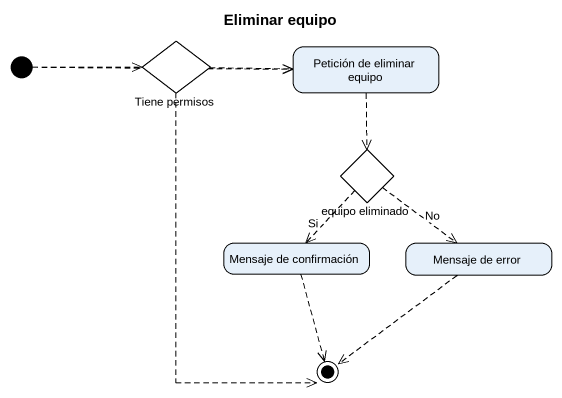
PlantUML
@startuml
title Eliminar equipo
hide empty description
state "Tiene permisos" as Tiene_permisos <<choice>>
state "Petición de eliminar equipo" as Petición_de_eliminar_equipo
state "equipo eliminado" as equipo_eliminado <<choice>>
state "Mensaje de confirmación" as Mensaje_de_confirmación
state "Mensaje de error" as Mensaje_de_error
[*] -right[dashed]-> Tiene_permisos
[*] -right[dashed]-> Petición_de_eliminar_equipo
Tiene_permisos -right[dashed]-> Petición_de_eliminar_equipo
Petición_de_eliminar_equipo -[dashed]-> equipo_eliminado
equipo_eliminado -[dashed]-> Mensaje_de_confirmación : Si
equipo_eliminado -[dashed]-> Mensaje_de_error : No
Tiene_permisos -[dashed]-> [*]
Mensaje_de_confirmación -[dashed]-> [*]
Mensaje_de_error -[dashed]-> [*]
@enduml
